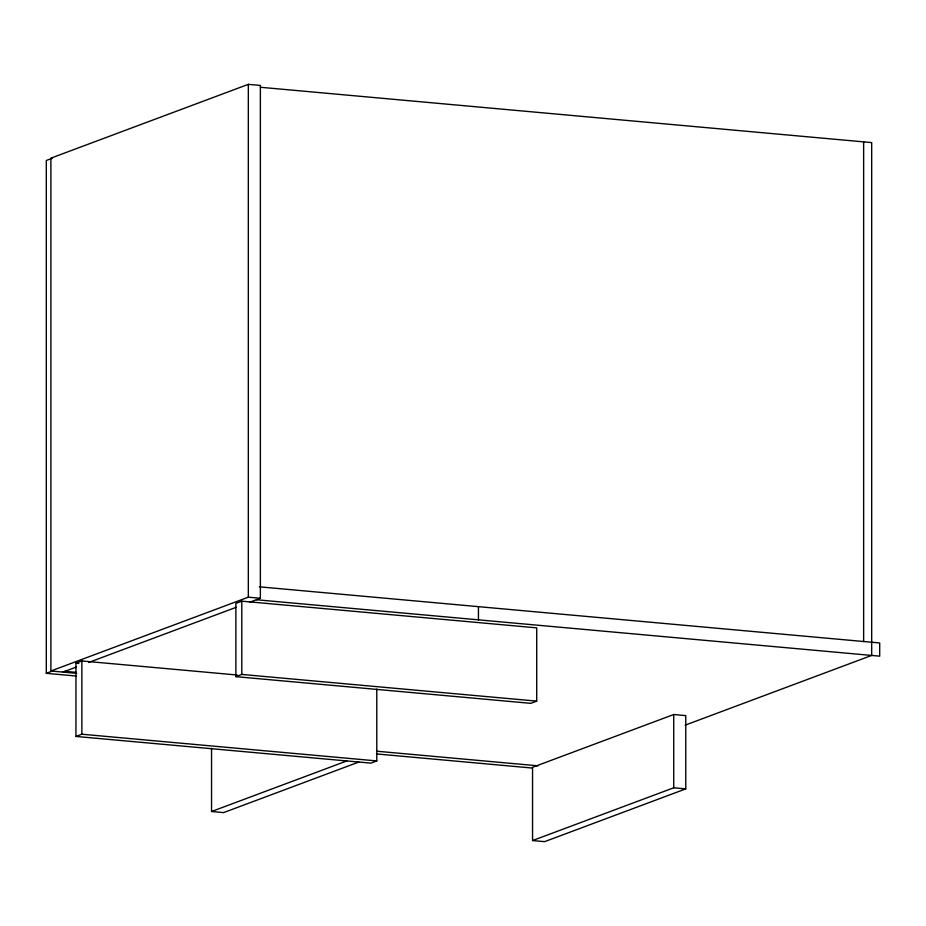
<?xml version="1.0" encoding="UTF-8"?>
<svg xmlns="http://www.w3.org/2000/svg" width="926" height="926" viewBox="0 0 926 926"><rect width="100%" height="100%" fill="white"/><g stroke="black" fill="none" stroke-linecap="round" stroke-linejoin="round"><path stroke-width="1.39" d="M249.545 602.305L260.368 598.265L260.368 85.435L248.33 84.347L50.884 158.161L50.884 670.991L76.684 673.318M52.226 158.277L46.3 160.487L46.3 673.318L76.511 676.061M50.884 670.991L248.33 597.177L260.368 598.265M46.3 673.318L52.226 671.107M376.789 689.094L376.789 760.917L370.875 763.128L75.944 736.436L75.944 663.166L81.87 660.956L237.241 675.019M241.802 601.171L235.875 603.382L235.875 676.651L530.795 703.343L536.721 701.121L536.721 627.863L241.802 601.171L241.802 674.429L235.875 676.651M62.922 672.079L76.453 667.021M88.618 662.472L236.118 607.329M75.944 736.436L81.87 734.214L376.789 760.917M211.545 748.301L211.545 811.512L346.799 760.952M358.837 762.04L223.583 812.6L211.545 811.512M673.723 714.525L532.554 767.307L532.554 840.565L544.592 841.653L685.761 788.883L685.761 715.613L673.723 714.525L673.723 787.794L532.554 840.565M685.159 725.162L871.679 655.434L871.679 142.604L260.38 87.264M259.292 586.818L879.7 642.968L879.7 656.164L256.421 599.747M241.802 674.429L536.721 701.121M75.944 663.166L78.826 663.433M64.901 671.338L76.36 672.38M377.044 751.241L538.122 765.825M376.882 753.972L532.195 768.036M673.723 787.794L685.761 788.883M863.645 141.875L863.645 641.521M478.441 606.657L478.441 619.841M248.33 84.347L248.33 597.177M81.87 660.956L81.87 734.214"/></g></svg>
